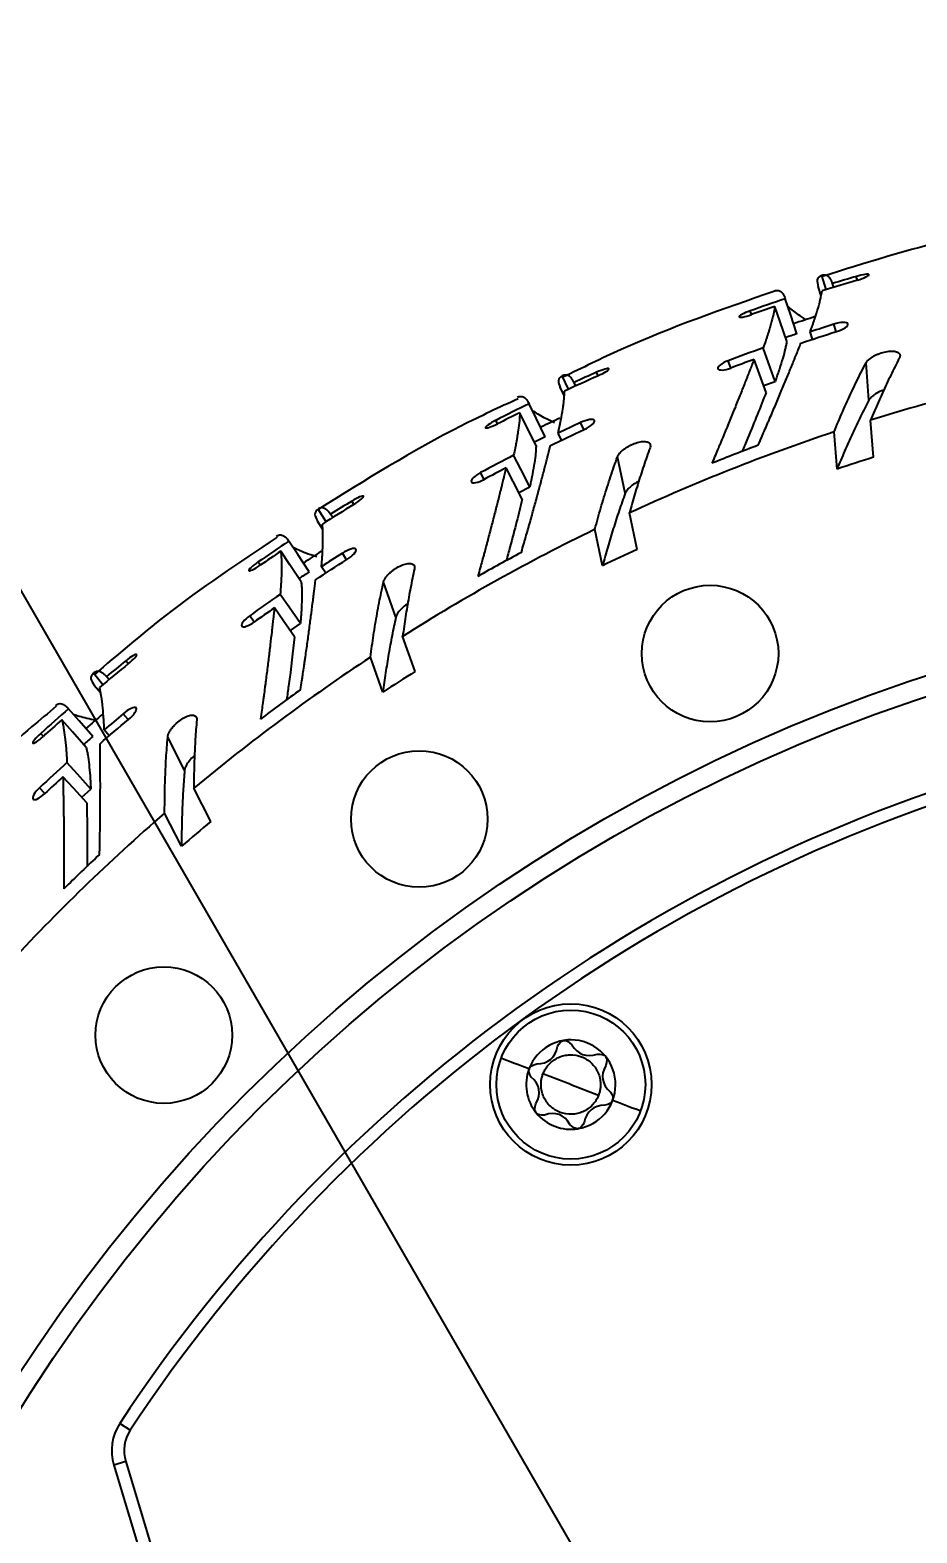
# Model space of a CAD drawing. Header units: millimetres. Extents: x 0 to 594, y 0 to 420.
# Drawn here: x 386.5 to 422.2, y 241.1 to 301.6 of the extents above; entities that cross this region are included whole.
import ezdxf

# ---------------------------------------------------------------- set-up
doc = ezdxf.new("R2010")
doc.units = ezdxf.units.MM
doc.header["$PDSIZE"] = -1
doc.styles.add('누리로봇 문자스타일_20230829', font='GOTHIC.TTF')
doc.dimstyles.new('A2지시선 치수스타일', dxfattribs={"dimtxt": 4, "dimasz": 4, "dimexe": 0.5, "dimexo": 0.3, "dimgap": 0.396875, "dimtad": 0, "dimtih": 1, "dimtoh": 1, "dimdec": 1, "dimzin": 12, "dimdsep": 46, "dimtxsty": '누리로봇 문자스타일_20230829', "dimcen": 0.09, "dimclrd": 3, "dimclre": 3, "dimclrt": 3, "dimadec": 0, "dimazin": 3, "dimtm": 1e-09, "dimtfac": 1, "dimtdec": 1, "dimtofl": 0, "dimtmove": 0, "dimatfit": 3, "dimfxl": 1, "dimfrac": 2, "dimarcsym": 0})

# ---------------------------------------------------------------- blocks, each defined once
blk = doc.blocks.new('*D65')
at = {"color": 3, "lineweight": -2}
for p, q in [((372.55, 295.65), (376.55, 295.65)), ((376.55, 295.65), (422.75, 215.629)), ((426, 209.91), (426, 210.09)), ((425.91, 210), (426.09, 210))]:
    blk.add_line(p, q, dxfattribs=at)
at = {"color": 3}
blk.add_solid([(423.327, 215.962), (422.173, 215.296), (424.75, 212.165)], dxfattribs=at)
at = {"layer": 'Defpoints', "color": 0}
for p in [(424.75, 212.165), (427.25, 207.835)]:
    blk.add_point(p, dxfattribs=at)
at = {"color": 3, "insert": (341.296, 295.65), "char_height": 4, "attachment_point": 4, "style": '누리로봇 문자스타일_20230829'}
blk.add_mtext('{\\fPMingLiU|b0|i0|c129|p0;4-M6x5DP\\PPCD36}', dxfattribs=at)

msp = doc.modelspace()

# ---------------------------------------------------------------- linework, layer by layer
at = {"color": 8, "linetype": 'Continuous', "lineweight": 25}
for p, q in [((418.576, 291.16), (418.396, 291.733)), ((419.832, 291.544), (419.787, 291.696)), ((415.561, 290.155), (415.509, 290.304)), ((414.737, 288.007), (414.627, 288.299)), ((408.2, 287.147), (407.947, 287.692)), ((409.394, 287.696), (409.331, 287.836)), ((405.342, 285.757), (405.271, 285.898)), ((404.805, 283.52), (404.658, 283.795)), ((398.436, 281.814), (398.114, 282.322)), ((399.549, 282.514), (399.468, 282.645)), ((395.785, 280.063), (395.695, 280.193)), ((395.544, 277.775), (395.363, 278.029)), ((390.464, 276.091), (390.367, 276.211)), ((389.453, 275.252), (389.067, 275.714)), ((387.052, 273.17), (386.946, 273.288)), ((387.11, 270.873), (386.899, 271.098))]:
    msp.add_line(p, q, dxfattribs=at)
at = {"color": 7, "linetype": 'Continuous', "lineweight": 25}
for p, q in [((418.238, 291.285), (418.359, 290.905)), ((418.878, 291.252), (418.83, 291.406)), ((418.026, 289.163), (417.929, 289.459)), ((418.974, 289.469), (418.881, 289.765)), ((420.296, 286.715), (420.178, 288.211)), ((407.849, 287.227), (408.018, 286.866)), ((408.487, 287.278), (408.42, 287.424)), ((416.051, 287.296), (416.515, 287.465)), ((408.816, 285.523), (408.684, 285.804)), ((420.477, 284.408), (420.36, 285.904)), ((407.916, 285.095), (407.781, 285.377)), ((419.01, 283.936), (418.892, 285.431)), ((410.485, 282.965), (410.173, 284.432)), ((406.201, 282.987), (406.638, 283.215)), ((398.704, 281.981), (398.618, 282.118)), ((410.966, 280.701), (410.654, 282.169)), ((398.078, 281.848), (398.293, 281.511)), ((409.573, 280.041), (409.261, 281.509)), ((399.259, 280.284), (399.092, 280.546)), ((398.423, 279.743), (398.252, 280.004)), ((401.248, 277.966), (400.747, 279.38)), ((396.998, 277.429), (397.402, 277.712)), ((402.02, 275.785), (401.52, 277.199)), ((400.725, 274.948), (400.225, 276.362)), ((389.696, 275.453), (389.593, 275.577)), ((389.093, 275.239), (389.35, 274.934)), ((390.468, 273.843), (390.268, 274.081)), ((389.709, 273.197), (389.506, 273.434)), ((392.742, 271.804), (392.061, 273.141)), ((388.598, 270.717), (388.962, 271.05)), ((393.793, 269.743), (393.112, 271.079)), ((392.618, 268.744), (391.937, 270.081)), ((408.292, 259.148), (407.17, 259.576)), ((408.292, 259.148), (409.41, 258.721)), ((390.55, 245.229), (390.133, 245.504)), ((390.367, 243.97), (389.888, 243.825)), ((390.367, 243.97), (392.689, 236.286)), ((389.888, 243.825), (392.21, 236.141))]:
    msp.add_line(p, q, dxfattribs=at)
at = {"color": 7, "linetype": 'Continuous', "lineweight": 25, "flags": 128}
for points in [[(417.398, 289.386), (417.134, 290.174), (416.927, 290.793)], [(416.984, 289.085), (416.716, 289.868), (416.506, 290.483)], [(416.515, 287.465), (416.247, 288.22), (416.036, 288.813)], [(416.153, 287.015), (415.882, 287.763), (415.67, 288.351)], [(407.264, 285.234), (406.899, 285.981), (406.613, 286.568)], [(406.892, 284.882), (406.524, 285.623), (406.236, 286.206)], [(406.638, 283.215), (406.274, 283.928), (405.988, 284.489)], [(406.338, 282.721), (405.973, 283.428), (405.685, 283.983)], [(397.758, 279.796), (397.299, 280.488), (396.938, 281.033)], [(397.436, 279.398), (396.974, 280.085), (396.612, 280.625)], [(397.402, 277.712), (396.948, 278.372), (396.591, 278.89)], [(397.168, 277.184), (396.714, 277.836), (396.356, 278.349)], [(389.043, 273.163), (388.498, 273.79), (388.069, 274.282)], [(388.776, 272.726), (388.229, 273.347), (387.799, 273.835)], [(388.962, 271.05), (388.426, 271.645), (388.004, 272.113)], [(388.8, 270.496), (388.264, 271.084), (387.843, 271.545)], [(405.489, 260.217), (405.511, 260.209), (405.574, 260.184), (405.678, 260.145), (405.817, 260.092), (405.987, 260.027), (406.181, 259.953), (406.392, 259.873), (406.61, 259.789)], [(406.61, 259.789), (406.61, 259.788), (406.61, 259.787), (406.609, 259.786), (406.609, 259.786), (406.608, 259.785), (406.608, 259.784), (406.608, 259.783), (406.607, 259.782)], [(411.095, 258.079), (411.074, 258.087), (411.01, 258.111), (410.906, 258.151), (410.767, 258.204), (410.597, 258.269), (410.403, 258.343), (410.193, 258.423), (409.974, 258.506)], [(408.574, 257.37), (408.576, 257.37), (408.579, 257.371), (408.58, 257.371), (408.583, 257.371), (408.585, 257.372)]]:
    msp.add_lwpolyline(points, dxfattribs=at)
at = {"color": 7, "linetype": 'Continuous', "lineweight": 25}
for centre, radius in [((413.898, 276.505), 2.75), ((444, 210), 69), ((444, 210), 68.2), ((402.19, 269.841), 2.75), ((391.906, 261.14), 2.75), ((408.292, 259.148), 3.25), ((408.292, 259.148), 3)]:
    msp.add_circle(centre, radius, dxfattribs=at)
for centre, radius, start, end in [((444, 210), 85.05, 106.503, 107.51354), ((444, 210), 85.208, 106.50855, 107.181), ((444, 210), 85.208, 108.52588, 109.53454), ((444, 210), 85.05, 108.86091, 109.5346), ((444, 210), 84.15, 107.90357, 108.52662), ((444, 210), 83.724, 108.52588, 108.86092), ((444, 210), 83.627, 107.47978, 108.16492), ((444, 210), 83.627, 109.53519, 110.56289), ((444, 210), 83.315, 109.87917, 110.56687), ((444, 210), 85.05, 114.003, 115.01354), ((444, 210), 85.208, 114.00855, 114.681), ((444, 210), 79.5, 100.91045, 107.29934), ((444, 210), 85.208, 116.02588, 117.03454), ((444, 210), 85.05, 116.36091, 117.0346), ((444, 210), 84.15, 115.44363, 116.02554), ((444, 210), 83.627, 114.97978, 115.66492), ((444, 210), 83.724, 116.02588, 116.36092), ((444, 210), 79.5, 108.41045, 114.79934), ((444, 210), 83.627, 117.03519, 118.06289), ((444, 210), 80.015, 110.61088, 112.04301), ((444, 210), 83.315, 117.37917, 118.06687), ((444.118, 208.505), 79.5, 107.29934, 108.41045), ((444, 210), 85.05, 121.503, 122.51354), ((444, 210), 85.208, 121.50855, 122.181), ((444, 210), 79.5, 115.91045, 122.29934), ((444, 210), 85.208, 123.52588, 124.53454), ((444, 210), 85.05, 123.86091, 124.5346), ((444, 210), 84.15, 122.9436, 123.52555), ((444, 210), 83.627, 122.47978, 123.16492), ((444, 210), 80.015, 118.11088, 119.54301), ((444.312, 208.533), 79.5, 114.79934, 115.91045), ((444, 210), 83.724, 123.52588, 123.86092), ((444, 210), 83.627, 124.53519, 125.56289), ((444, 210), 83.315, 124.87917, 125.56687), ((444, 210), 85.05, 129.003, 130.01354), ((444, 210), 85.208, 129.00855, 129.681), ((444, 210), 79.5, 123.41045, 129.79934), ((444.501, 208.586), 79.5, 122.29934, 123.41045), ((444, 210), 80.015, 125.61088, 127.04301), ((444, 210), 85.208, 131.02588, 132.03454), ((444, 210), 85.05, 131.36091, 132.0346), ((444, 210), 84.15, 130.41531, 131.0261), ((444, 210), 83.627, 129.97978, 130.66492), ((444, 210), 83.724, 131.02588, 131.36092), ((444, 210), 83.627, 132.03519, 133.06289), ((444, 210), 64.515, 105.38911, 146.61089), ((444, 210), 83.315, 132.37917, 133.06687), ((444, 210), 64.015, 105.38911, 146.61089), ((444, 210), 79.5, 130.91045, 137.29934), ((444.681, 208.663), 79.5, 129.79934, 130.91045), ((444, 210), 80.015, 133.11088, 134.54301), ((408.292, 259.148), 1.8, 279.37831, 159.12131), ((408.292, 259.148), 1.8, 159.37831, 279.02632), ((391.803, 244.404), 2, 146.61089, 196.81646), ((391.803, 244.404), 1.5, 146.61089, 196.81646)]:
    msp.add_arc(centre, radius, start, end, dxfattribs=at)
for points, knots in [([(427.331, 293.942), (426.104, 293.715), (423.083, 293.156), (420.151, 292.234), (418.41, 291.686)], [0, 0, 0, 0, 0.406121, 1, 1, 1, 1]), ([(418.396, 291.733), (418.316, 291.69), (418.168, 291.61), (418.225, 291.381), (418.252, 291.275)], [0, 0, 0, 0, 0.538812, 1, 1, 1, 1]), ([(418.83, 291.406), (418.822, 291.429), (418.815, 291.448), (418.805, 291.472), (418.801, 291.482), (418.797, 291.493), (418.794, 291.498), (418.794, 291.5), (418.793, 291.501), (418.793, 291.501), (418.786, 291.516), (418.776, 291.537), (418.763, 291.56), (418.758, 291.57), (418.754, 291.576), (418.752, 291.58), (418.72, 291.631), (418.687, 291.669), (418.632, 291.71), (418.604, 291.727), (418.569, 291.739), (418.551, 291.744), (418.543, 291.745), (418.538, 291.746), (418.535, 291.747), (418.521, 291.749), (418.505, 291.75), (418.486, 291.75), (418.476, 291.749), (418.471, 291.749), (418.469, 291.748), (418.468, 291.748), (418.467, 291.748), (418.451, 291.747), (418.427, 291.743), (418.396, 291.733)], [0, 0, 0, 0, 0.0625, 0.0625, 0.09375, 0.109375, 0.117187, 0.121094, 0.121094, 0.125, 0.125, 0.1875, 0.21875, 0.234375, 0.234375, 0.25, 0.25, 0.5, 0.5, 0.625, 0.6875, 0.71875, 0.734375, 0.734375, 0.75, 0.75, 0.8125, 0.84375, 0.859375, 0.867188, 0.871094, 0.871094, 0.875, 0.875, 1, 1, 1, 1]), ([(419.84, 291.546), (419.968, 291.584), (420.087, 291.629), (420.257, 291.711), (420.3, 291.745), (420.285, 291.784), (420.228, 291.788), (420.039, 291.762), (419.914, 291.733), (419.787, 291.696)], [0, 0, 0, 0, 0.25, 0.25, 0.5, 0.5, 0.75, 0.75, 1, 1, 1, 1]), ([(416.495, 291.113), (416.51, 291.119), (416.524, 291.122), (416.541, 291.126), (416.549, 291.128), (416.557, 291.129), (416.561, 291.129), (416.563, 291.129), (416.564, 291.13), (416.564, 291.13), (416.575, 291.131), (416.592, 291.132), (416.611, 291.132), (416.619, 291.131), (416.624, 291.13), (416.627, 291.13), (416.672, 291.124), (416.711, 291.108), (416.765, 291.068), (416.791, 291.044), (416.819, 291.009), (416.833, 290.99), (416.839, 290.981), (416.843, 290.975), (416.844, 290.972), (416.854, 290.956), (416.865, 290.937), (416.877, 290.913), (416.883, 290.901), (416.886, 290.895), (416.887, 290.892), (416.888, 290.891), (416.889, 290.889), (416.898, 290.869), (416.91, 290.838), (416.927, 290.793)], [0, 0, 0, 0, 0.0625, 0.0625, 0.09375, 0.109375, 0.117187, 0.121094, 0.121094, 0.125, 0.125, 0.1875, 0.21875, 0.234375, 0.234375, 0.25, 0.25, 0.5, 0.5, 0.625, 0.6875, 0.71875, 0.734375, 0.734375, 0.75, 0.75, 0.8125, 0.84375, 0.859375, 0.867187, 0.871094, 0.871094, 0.875, 0.875, 1, 1, 1, 1]), ([(416.501, 291.097), (414.414, 290.374), (411.508, 289.369), (408.752, 288.012), (407.976, 287.63)], [0, 0, 0, 0, 0.718406, 1, 1, 1, 1]), ([(417.929, 289.459), (417.949, 289.517), (417.968, 289.567), (417.991, 289.632), (418.002, 289.662), (418.013, 289.692), (418.018, 289.706), (418.02, 289.712), (418.021, 289.715), (418.022, 289.717), (418.037, 289.759), (418.058, 289.82), (418.082, 289.892), (418.092, 289.923), (418.099, 289.944), (418.103, 289.954), (418.159, 290.123), (418.205, 290.272), (418.264, 290.478), (418.292, 290.577), (418.319, 290.686), (418.332, 290.739), (418.338, 290.762), (418.341, 290.776), (418.343, 290.784), (418.351, 290.822), (418.361, 290.865), (418.371, 290.913), (418.376, 290.936), (418.378, 290.947), (418.379, 290.951), (418.379, 290.955), (418.38, 290.957), (418.387, 290.994), (418.395, 291.045), (418.406, 291.108)], [0, 0, 0, 0, 0.0625, 0.0625, 0.09375, 0.109375, 0.117187, 0.121094, 0.121094, 0.125, 0.125, 0.1875, 0.21875, 0.234375, 0.234375, 0.25, 0.25, 0.5, 0.5, 0.625, 0.6875, 0.71875, 0.734375, 0.734375, 0.75, 0.75, 0.8125, 0.84375, 0.859375, 0.867188, 0.871094, 0.871094, 0.875, 0.875, 1, 1, 1, 1]), ([(415.509, 290.304), (415.383, 290.259), (415.266, 290.209), (415.099, 290.119), (415.056, 290.083), (415.07, 290.044), (415.127, 290.042), (415.313, 290.076), (415.437, 290.11), (415.561, 290.155)], [0, 0, 0, 0, 0.25, 0.25, 0.5, 0.5, 0.75, 0.75, 1, 1, 1, 1]), ([(416.506, 290.483), (416.5, 290.452), (416.496, 290.423), (416.49, 290.385), (416.487, 290.367), (416.483, 290.349), (416.482, 290.34), (416.481, 290.336), (416.481, 290.334), (416.481, 290.333), (416.476, 290.307), (416.468, 290.267), (416.457, 290.216), (416.452, 290.194), (416.449, 290.179), (416.447, 290.171), (416.419, 290.045), (416.386, 289.916), (416.328, 289.707), (416.296, 289.598), (416.255, 289.464), (416.233, 289.395), (416.224, 289.365), (416.217, 289.345), (416.214, 289.336), (416.197, 289.283), (416.177, 289.22), (416.153, 289.148), (416.141, 289.112), (416.135, 289.095), (416.132, 289.087), (416.13, 289.082), (416.129, 289.079), (416.108, 289.016), (416.077, 288.93), (416.036, 288.813)], [0, 0, 0, 0, 0.0625, 0.0625, 0.09375, 0.109375, 0.117187, 0.121094, 0.121094, 0.125, 0.125, 0.1875, 0.21875, 0.234375, 0.234375, 0.25, 0.25, 0.5, 0.5, 0.625, 0.6875, 0.71875, 0.734375, 0.734375, 0.75, 0.75, 0.8125, 0.84375, 0.859375, 0.867187, 0.871094, 0.871094, 0.875, 0.875, 1, 1, 1, 1]), ([(417.768, 289.944), (417.659, 290.015), (417.323, 290.234), (417.145, 290.392), (417.025, 290.499)], [0, 0, 0, 0, 0.326359, 1, 1, 1, 1]), ([(418.985, 289.472), (419.119, 289.511), (419.245, 289.566), (419.421, 289.685), (419.462, 289.742), (419.432, 289.823), (419.362, 289.844), (419.148, 289.838), (419.012, 289.81), (418.881, 289.765)], [0, 0, 0, 0, 0.25, 0.25, 0.5, 0.5, 0.75, 0.75, 1, 1, 1, 1]), ([(415.833, 284.893), (415.886, 285.015), (415.934, 285.124), (415.999, 285.272), (416.03, 285.341), (416.062, 285.415), (416.077, 285.45), (416.083, 285.465), (416.088, 285.475), (416.089, 285.478), (416.133, 285.579), (416.194, 285.721), (416.266, 285.888), (416.297, 285.959), (416.317, 286.007), (416.328, 286.032), (416.417, 286.241), (416.534, 286.515), (416.646, 286.782), (416.721, 286.959), (416.758, 287.048), (416.865, 287.305), (416.935, 287.474), (417.07, 287.803), (417.136, 287.963), (417.232, 288.2), (417.279, 288.316), (417.333, 288.448), (417.359, 288.513), (417.372, 288.545), (417.378, 288.559), (417.382, 288.568), (417.384, 288.574), (417.431, 288.69), (417.488, 288.835), (417.558, 289.008)], [0, 0, 0, 0, 0.0625, 0.0625, 0.09375, 0.109375, 0.117187, 0.121094, 0.121094, 0.125, 0.125, 0.1875, 0.21875, 0.234375, 0.234375, 0.25, 0.25, 0.375, 0.4375, 0.4375, 0.5, 0.5, 0.625, 0.625, 0.75, 0.75, 0.8125, 0.84375, 0.859375, 0.867187, 0.871094, 0.871094, 0.875, 0.875, 1, 1, 1, 1]), ([(416.984, 289.085), (416.979, 289.057), (416.971, 289.01), (416.953, 288.909), (416.912, 288.723), (416.831, 288.41), (416.717, 288.045), (416.624, 287.77), (416.563, 287.602), (416.532, 287.515), (416.515, 287.465)], [0, 0, 0, 0, 0.072316, 0.124787, 0.249627, 0.499467, 0.749581, 0.874752, 0.92813, 1, 1, 1, 1]), ([(415.67, 288.351), (415.634, 288.262), (415.603, 288.181), (415.56, 288.071), (415.54, 288.019), (415.519, 287.964), (415.509, 287.938), (415.504, 287.925), (415.502, 287.92), (415.5, 287.916), (415.5, 287.915), (415.47, 287.839), (415.425, 287.725), (415.379, 287.608), (415.348, 287.529), (415.332, 287.488), (415.253, 287.288), (415.155, 287.043), (415.054, 286.789), (414.985, 286.618), (414.951, 286.532), (414.844, 286.268), (414.734, 285.998), (414.602, 285.675), (414.544, 285.535), (414.506, 285.442), (414.487, 285.396), (414.427, 285.251), (414.366, 285.106), (414.296, 284.936), (414.26, 284.852), (414.242, 284.809), (414.235, 284.791), (414.23, 284.779), (414.227, 284.772), (414.159, 284.61), (414.073, 284.411), (413.97, 284.166)], [0, 0, 0, 0, 0.0625, 0.0625, 0.09375, 0.109375, 0.117187, 0.121094, 0.123047, 0.123047, 0.125, 0.125, 0.1875, 0.21875, 0.21875, 0.25, 0.25, 0.375, 0.4375, 0.4375, 0.5, 0.5, 0.625, 0.6875, 0.71875, 0.71875, 0.75, 0.75, 0.8125, 0.84375, 0.859375, 0.867187, 0.871094, 0.871094, 0.875, 0.875, 1, 1, 1, 1]), ([(414.627, 288.299), (414.503, 288.252), (414.39, 288.193), (414.234, 288.073), (414.197, 288.017), (414.224, 287.939), (414.287, 287.919), (414.482, 287.929), (414.607, 287.959), (414.731, 288.005)], [0, 0, 0, 0, 0.25, 0.25, 0.5, 0.5, 0.75, 0.75, 1, 1, 1, 1]), ([(418.892, 285.431), (418.95, 285.57), (419.065, 285.848), (419.241, 286.256), (419.421, 286.66), (419.605, 287.058), (419.792, 287.45), (419.983, 287.835), (420.113, 288.085), (420.178, 288.211)], [0, 0, 0, 0, 0.1395766, 0.2802523, 0.4220229, 0.5648848, 0.7088357, 0.8538742, 1, 1, 1, 1]), ([(420.178, 288.211), (420.186, 288.225), (420.202, 288.253), (420.236, 288.295), (420.277, 288.337), (420.325, 288.379), (420.381, 288.42), (420.453, 288.467), (420.546, 288.518), (420.699, 288.587), (420.913, 288.657), (421.168, 288.694), (421.343, 288.681), (421.445, 288.647), (421.501, 288.61), (421.538, 288.566), (421.544, 288.53), (421.548, 288.513)], [0, 0, 0, 0, 0.042903, 0.084746, 0.125954, 0.16697, 0.208245, 0.250223, 0.312968, 0.375442, 0.499538, 0.624102, 0.749016, 0.810988, 0.874566, 0.936995, 1, 1, 1, 1]), ([(421.521, 288.401), (421.462, 288.288), (421.346, 288.062), (421.174, 287.714), (421.005, 287.361), (420.839, 287.004), (420.676, 286.642), (420.516, 286.276), (420.412, 286.028), (420.36, 285.904)], [0, 0, 0, 0, 0.145968, 0.290901, 0.434799, 0.57766, 0.719483, 0.860264, 1, 1, 1, 1]), ([(407.947, 287.692), (407.873, 287.639), (407.737, 287.54), (407.824, 287.32), (407.863, 287.219)], [0, 0, 0, 0, 0.5388115, 1, 1, 1, 1]), ([(408.42, 287.424), (408.409, 287.446), (408.399, 287.464), (408.387, 287.486), (408.381, 287.496), (408.375, 287.506), (408.373, 287.51), (408.371, 287.512), (408.371, 287.513), (408.37, 287.514), (408.362, 287.528), (408.349, 287.547), (408.333, 287.568), (408.327, 287.577), (408.322, 287.583), (408.319, 287.586), (408.281, 287.633), (408.243, 287.667), (408.184, 287.7), (408.154, 287.713), (408.117, 287.72), (408.099, 287.723), (408.091, 287.723), (408.085, 287.723), (408.083, 287.723), (408.069, 287.724), (408.052, 287.723), (408.033, 287.72), (408.024, 287.718), (408.019, 287.717), (408.017, 287.717), (408.016, 287.716), (408.015, 287.716), (408, 287.713), (407.976, 287.706), (407.947, 287.692)], [0, 0, 0, 0, 0.0625, 0.0625, 0.09375, 0.109375, 0.117188, 0.121094, 0.121094, 0.125, 0.125, 0.1875, 0.21875, 0.234375, 0.234375, 0.25, 0.25, 0.5, 0.5, 0.625, 0.6875, 0.71875, 0.734375, 0.734375, 0.75, 0.75, 0.8125, 0.84375, 0.859375, 0.867188, 0.871094, 0.871094, 0.875, 0.875, 1, 1, 1, 1]), ([(409.403, 287.695), (409.525, 287.75), (409.637, 287.809), (409.794, 287.913), (409.833, 287.952), (409.813, 287.989), (409.755, 287.985), (409.572, 287.935), (409.452, 287.89), (409.331, 287.836)], [0, 0, 0, 0, 0.25, 0.25, 0.5, 0.5, 0.75, 0.75, 1, 1, 1, 1]), ([(407.781, 285.377), (407.793, 285.436), (407.805, 285.488), (407.82, 285.556), (407.826, 285.587), (407.833, 285.618), (407.836, 285.633), (407.838, 285.639), (407.838, 285.643), (407.839, 285.644), (407.848, 285.688), (407.861, 285.751), (407.876, 285.825), (407.882, 285.857), (407.886, 285.879), (407.888, 285.89), (407.922, 286.065), (407.948, 286.218), (407.98, 286.43), (407.994, 286.532), (408.007, 286.644), (408.013, 286.698), (408.016, 286.721), (408.017, 286.736), (408.018, 286.743), (408.022, 286.782), (408.026, 286.827), (408.029, 286.875), (408.031, 286.898), (408.031, 286.91), (408.032, 286.915), (408.032, 286.918), (408.032, 286.92), (408.034, 286.958), (408.036, 287.01), (408.038, 287.073)], [0, 0, 0, 0, 0.0625, 0.0625, 0.09375, 0.109375, 0.117188, 0.121094, 0.121094, 0.125, 0.125, 0.1875, 0.21875, 0.234375, 0.234375, 0.25, 0.25, 0.5, 0.5, 0.625, 0.6875, 0.71875, 0.734375, 0.734375, 0.75, 0.75, 0.8125, 0.84375, 0.859375, 0.867187, 0.871094, 0.871094, 0.875, 0.875, 1, 1, 1, 1]), ([(416.153, 287.015), (415.928, 286.445), (415.65, 285.742), (415.26, 284.816), (415.185, 284.64)], [0, 0, 0, 0, 0.810117, 1, 1, 1, 1]), ([(420.925, 287.12), (420.882, 287.108), (420.749, 287.069), (420.558, 286.969), (420.44, 286.883), (420.392, 286.837), (420.38, 286.825), (420.339, 286.783), (420.315, 286.745), (420.296, 286.715)], [0, 0, 0, 0, 0.141678, 0.439182, 0.718388, 0.726358, 0.742123, 0.797027, 1, 1, 1, 1]), ([(406.172, 286.768), (405.408, 286.414), (402.622, 285.122), (400.016, 283.491), (398.123, 282.307)], [0, 0, 0, 0, 0.273923, 1, 1, 1, 1]), ([(406.143, 286.829), (406.157, 286.836), (406.17, 286.842), (406.187, 286.848), (406.195, 286.85), (406.203, 286.853), (406.206, 286.854), (406.208, 286.854), (406.209, 286.854), (406.209, 286.854), (406.22, 286.857), (406.236, 286.861), (406.255, 286.862), (406.263, 286.863), (406.269, 286.863), (406.272, 286.863), (406.317, 286.863), (406.358, 286.853), (406.417, 286.82), (406.446, 286.799), (406.478, 286.768), (406.494, 286.751), (406.501, 286.743), (406.505, 286.738), (406.508, 286.735), (406.519, 286.721), (406.533, 286.703), (406.548, 286.681), (406.556, 286.669), (406.559, 286.664), (406.561, 286.661), (406.562, 286.66), (406.562, 286.659), (406.574, 286.64), (406.59, 286.611), (406.613, 286.568)], [0, 0, 0, 0, 0.0625, 0.0625, 0.09375, 0.109375, 0.117188, 0.121094, 0.121094, 0.125, 0.125, 0.1875, 0.21875, 0.234375, 0.234375, 0.25, 0.25, 0.5, 0.5, 0.625, 0.6875, 0.71875, 0.734375, 0.734375, 0.75, 0.75, 0.8125, 0.84375, 0.859375, 0.867188, 0.871094, 0.871094, 0.875, 0.875, 1, 1, 1, 1]), ([(407.64, 285.796), (407.492, 285.866), (407.099, 286.054), (406.883, 286.199), (406.749, 286.289)], [0, 0, 0, 0, 0.376363, 1, 1, 1, 1]), ([(420.296, 286.715), (420.239, 286.606), (420.125, 286.387), (419.957, 286.051), (419.793, 285.71), (419.631, 285.364), (419.471, 285.014), (419.315, 284.659), (419.161, 284.3), (419.06, 284.057), (419.01, 283.936)], [0, 0, 0, 0, 0.127806, 0.254811, 0.381017, 0.506422, 0.631025, 0.754824, 0.877816, 1, 1, 1, 1]), ([(405.271, 285.898), (405.152, 285.837), (405.043, 285.773), (404.889, 285.662), (404.851, 285.62), (404.87, 285.583), (404.926, 285.588), (405.107, 285.647), (405.224, 285.697), (405.342, 285.757)], [0, 0, 0, 0, 0.25, 0.25, 0.5, 0.5, 0.75, 0.75, 1, 1, 1, 1]), ([(406.236, 286.206), (406.235, 286.174), (406.234, 286.145), (406.233, 286.106), (406.232, 286.088), (406.231, 286.07), (406.231, 286.061), (406.231, 286.057), (406.231, 286.055), (406.231, 286.054), (406.229, 286.027), (406.227, 285.986), (406.222, 285.935), (406.221, 285.912), (406.219, 285.897), (406.219, 285.888), (406.207, 285.76), (406.191, 285.628), (406.161, 285.413), (406.144, 285.301), (406.12, 285.163), (406.108, 285.092), (406.102, 285.061), (406.098, 285.04), (406.097, 285.03), (406.087, 284.976), (406.075, 284.911), (406.06, 284.836), (406.053, 284.799), (406.049, 284.781), (406.047, 284.773), (406.046, 284.768), (406.046, 284.764), (406.033, 284.7), (406.013, 284.61), (405.988, 284.489)], [0, 0, 0, 0, 0.0625, 0.0625, 0.09375, 0.109375, 0.117188, 0.121094, 0.121094, 0.125, 0.125, 0.1875, 0.21875, 0.234375, 0.234375, 0.25, 0.25, 0.5, 0.5, 0.625, 0.6875, 0.71875, 0.734375, 0.734375, 0.75, 0.75, 0.8125, 0.84375, 0.859375, 0.867187, 0.871094, 0.871094, 0.875, 0.875, 1, 1, 1, 1]), ([(408.826, 285.527), (408.954, 285.583), (409.072, 285.655), (409.231, 285.795), (409.264, 285.857), (409.223, 285.933), (409.151, 285.945), (408.939, 285.911), (408.809, 285.866), (408.684, 285.804)], [0, 0, 0, 0, 0.25, 0.25, 0.5, 0.5, 0.75, 0.75, 1, 1, 1, 1]), ([(406.299, 280.576), (406.335, 280.703), (406.369, 280.818), (406.414, 280.973), (406.435, 281.046), (406.457, 281.123), (406.468, 281.16), (406.472, 281.176), (406.475, 281.186), (406.476, 281.189), (406.506, 281.295), (406.549, 281.444), (406.598, 281.619), (406.619, 281.694), (406.633, 281.744), (406.641, 281.77), (406.702, 281.988), (406.782, 282.275), (406.858, 282.555), (406.909, 282.74), (406.934, 282.833), (407.007, 283.102), (407.054, 283.278), (407.145, 283.622), (407.189, 283.789), (407.254, 284.037), (407.286, 284.158), (407.322, 284.296), (407.339, 284.364), (407.348, 284.398), (407.352, 284.412), (407.354, 284.422), (407.356, 284.428), (407.387, 284.549), (407.424, 284.7), (407.472, 284.881)], [0, 0, 0, 0, 0.0625, 0.0625, 0.09375, 0.109375, 0.117187, 0.121094, 0.121094, 0.125, 0.125, 0.1875, 0.21875, 0.234375, 0.234375, 0.25, 0.25, 0.375, 0.4375, 0.4375, 0.5, 0.5, 0.625, 0.625, 0.75, 0.75, 0.8125, 0.84375, 0.859375, 0.867188, 0.871094, 0.871094, 0.875, 0.875, 1, 1, 1, 1]), ([(406.892, 284.882), (406.891, 284.854), (406.889, 284.806), (406.885, 284.704), (406.869, 284.514), (406.829, 284.193), (406.763, 283.816), (406.707, 283.531), (406.669, 283.357), (406.65, 283.267), (406.638, 283.215)], [0, 0, 0, 0, 0.072316, 0.124787, 0.249627, 0.499467, 0.749581, 0.874752, 0.92813, 1, 1, 1, 1]), ([(410.173, 284.432), (410.179, 284.447), (410.192, 284.477), (410.22, 284.523), (410.255, 284.57), (410.297, 284.618), (410.347, 284.666), (410.412, 284.722), (410.498, 284.785), (410.641, 284.873), (410.843, 284.97), (411.092, 285.041), (411.267, 285.051), (411.373, 285.03), (411.432, 285.001), (411.475, 284.962), (411.486, 284.927), (411.492, 284.91)], [0, 0, 0, 0, 0.042901, 0.084742, 0.125949, 0.166965, 0.208241, 0.250223, 0.312968, 0.375442, 0.499538, 0.624102, 0.749016, 0.810987, 0.874566, 0.936995, 1, 1, 1, 1]), ([(411.48, 284.796), (411.436, 284.676), (411.35, 284.437), (411.225, 284.069), (411.104, 283.698), (410.986, 283.322), (410.872, 282.942), (410.761, 282.558), (410.69, 282.298), (410.654, 282.169)], [0, 0, 0, 0, 0.14599, 0.290939, 0.434844, 0.577706, 0.719521, 0.860287, 1, 1, 1, 1]), ([(405.685, 283.983), (405.662, 283.89), (405.641, 283.805), (405.613, 283.691), (405.6, 283.637), (405.586, 283.579), (405.579, 283.552), (405.576, 283.539), (405.575, 283.533), (405.574, 283.53), (405.574, 283.528), (405.554, 283.449), (405.525, 283.331), (405.494, 283.208), (405.473, 283.126), (405.463, 283.083), (405.411, 282.875), (405.346, 282.619), (405.279, 282.354), (405.233, 282.175), (405.21, 282.086), (405.138, 281.81), (405.065, 281.528), (404.976, 281.191), (404.937, 281.044), (404.911, 280.946), (404.898, 280.898), (404.857, 280.747), (404.817, 280.595), (404.768, 280.418), (404.744, 280.329), (404.732, 280.285), (404.727, 280.266), (404.724, 280.253), (404.722, 280.246), (404.675, 280.077), (404.617, 279.868), (404.547, 279.612)], [0, 0, 0, 0, 0.0625, 0.0625, 0.09375, 0.109375, 0.117187, 0.121094, 0.123047, 0.123047, 0.125, 0.125, 0.1875, 0.21875, 0.21875, 0.25, 0.25, 0.375, 0.4375, 0.4375, 0.5, 0.5, 0.625, 0.6875, 0.71875, 0.71875, 0.75, 0.75, 0.8125, 0.84375, 0.859375, 0.867188, 0.871094, 0.871094, 0.875, 0.875, 1, 1, 1, 1]), ([(409.261, 281.509), (409.3, 281.653), (409.378, 281.944), (409.5, 282.372), (409.625, 282.796), (409.755, 283.214), (409.89, 283.627), (410.029, 284.035), (410.125, 284.299), (410.173, 284.432)], [0, 0, 0, 0, 0.139543, 0.280197, 0.421957, 0.564819, 0.708781, 0.853841, 1, 1, 1, 1]), ([(404.658, 283.795), (404.541, 283.732), (404.437, 283.659), (404.298, 283.519), (404.269, 283.46), (404.306, 283.385), (404.37, 283.374), (404.563, 283.41), (404.683, 283.455), (404.8, 283.517)], [0, 0, 0, 0, 0.25, 0.25, 0.5, 0.5, 0.75, 0.75, 1, 1, 1, 1]), ([(411.056, 283.449), (411.015, 283.431), (410.888, 283.375), (410.712, 283.251), (410.606, 283.15), (410.564, 283.098), (410.554, 283.085), (410.519, 283.038), (410.5, 282.997), (410.485, 282.965)], [0, 0, 0, 0, 0.1416775, 0.4391816, 0.7183919, 0.7263597, 0.7421232, 0.7970303, 1, 1, 1, 1]), ([(399.558, 282.515), (399.671, 282.585), (399.775, 282.658), (399.917, 282.781), (399.95, 282.826), (399.926, 282.86), (399.869, 282.848), (399.694, 282.774), (399.581, 282.714), (399.468, 282.645)], [0, 0, 0, 0, 0.25, 0.25, 0.5, 0.5, 0.75, 0.75, 1, 1, 1, 1]), ([(406.338, 282.721), (406.19, 282.127), (406.007, 281.393), (405.74, 280.425), (405.689, 280.241)], [0, 0, 0, 0, 0.810117, 1, 1, 1, 1]), ([(410.485, 282.965), (410.443, 282.849), (410.359, 282.617), (410.236, 282.262), (410.118, 281.903), (410.002, 281.539), (409.89, 281.17), (409.781, 280.798), (409.675, 280.423), (409.607, 280.168), (409.573, 280.041)], [0, 0, 0, 0, 0.1278059, 0.2548115, 0.381017, 0.5064218, 0.6310247, 0.7548237, 0.8778164, 1, 1, 1, 1]), ([(398.114, 282.322), (398.048, 282.259), (397.926, 282.144), (398.041, 281.937), (398.094, 281.841)], [0, 0, 0, 0, 0.538811, 1, 1, 1, 1]), ([(398.618, 282.118), (398.605, 282.138), (398.593, 282.154), (398.577, 282.175), (398.571, 282.184), (398.563, 282.193), (398.56, 282.197), (398.559, 282.199), (398.558, 282.2), (398.558, 282.2), (398.547, 282.213), (398.532, 282.23), (398.514, 282.249), (398.506, 282.257), (398.5, 282.262), (398.498, 282.265), (398.453, 282.307), (398.411, 282.335), (398.349, 282.36), (398.317, 282.369), (398.28, 282.372), (398.261, 282.372), (398.253, 282.371), (398.248, 282.371), (398.245, 282.37), (398.231, 282.369), (398.215, 282.366), (398.197, 282.36), (398.188, 282.357), (398.183, 282.356), (398.181, 282.355), (398.18, 282.355), (398.179, 282.354), (398.164, 282.349), (398.142, 282.339), (398.114, 282.322)], [0, 0, 0, 0, 0.0625, 0.0625, 0.09375, 0.109375, 0.117188, 0.121094, 0.121094, 0.125, 0.125, 0.1875, 0.21875, 0.234375, 0.234375, 0.25, 0.25, 0.5, 0.5, 0.625, 0.6875, 0.71875, 0.734375, 0.734375, 0.75, 0.75, 0.8125, 0.84375, 0.859375, 0.867187, 0.871094, 0.871094, 0.875, 0.875, 1, 1, 1, 1]), ([(398.252, 280.004), (398.257, 280.065), (398.261, 280.118), (398.267, 280.187), (398.27, 280.218), (398.273, 280.25), (398.274, 280.265), (398.274, 280.271), (398.275, 280.275), (398.275, 280.277), (398.278, 280.322), (398.283, 280.386), (398.288, 280.461), (398.29, 280.494), (398.291, 280.516), (398.292, 280.527), (398.302, 280.705), (398.308, 280.861), (398.312, 281.075), (398.313, 281.178), (398.311, 281.29), (398.31, 281.345), (398.309, 281.368), (398.309, 281.383), (398.309, 281.39), (398.307, 281.429), (398.305, 281.474), (398.303, 281.522), (398.301, 281.546), (398.3, 281.557), (398.3, 281.562), (398.3, 281.565), (398.3, 281.567), (398.297, 281.605), (398.291, 281.657), (398.286, 281.72)], [0, 0, 0, 0, 0.0625, 0.0625, 0.09375, 0.109375, 0.117187, 0.121094, 0.121094, 0.125, 0.125, 0.1875, 0.21875, 0.234375, 0.234375, 0.25, 0.25, 0.5, 0.5, 0.625, 0.6875, 0.71875, 0.734375, 0.734375, 0.75, 0.75, 0.8125, 0.84375, 0.859375, 0.867188, 0.871094, 0.871094, 0.875, 0.875, 1, 1, 1, 1]), ([(396.467, 281.189), (394.938, 280.171), (392.379, 278.468), (390.049, 276.465), (389.113, 275.659)], [0, 0, 0, 0, 0.597737, 1, 1, 1, 1]), ([(396.438, 281.231), (396.452, 281.24), (396.464, 281.247), (396.48, 281.255), (396.487, 281.258), (396.495, 281.262), (396.498, 281.263), (396.5, 281.264), (396.501, 281.264), (396.501, 281.264), (396.512, 281.269), (396.527, 281.274), (396.546, 281.278), (396.554, 281.28), (396.559, 281.281), (396.562, 281.281), (396.607, 281.287), (396.649, 281.282), (396.711, 281.257), (396.743, 281.24), (396.779, 281.214), (396.797, 281.199), (396.805, 281.192), (396.81, 281.187), (396.812, 281.185), (396.826, 281.172), (396.842, 281.156), (396.86, 281.136), (396.868, 281.126), (396.873, 281.121), (396.875, 281.119), (396.876, 281.117), (396.877, 281.116), (396.891, 281.099), (396.911, 281.072), (396.938, 281.033)], [0, 0, 0, 0, 0.0625, 0.0625, 0.09375, 0.109375, 0.117187, 0.121094, 0.121094, 0.125, 0.125, 0.1875, 0.21875, 0.234375, 0.234375, 0.25, 0.25, 0.5, 0.5, 0.625, 0.6875, 0.71875, 0.734375, 0.734375, 0.75, 0.75, 0.8125, 0.84375, 0.859375, 0.867187, 0.871094, 0.871094, 0.875, 0.875, 1, 1, 1, 1]), ([(396.612, 280.625), (396.615, 280.593), (396.618, 280.564), (396.622, 280.525), (396.624, 280.508), (396.625, 280.489), (396.626, 280.48), (396.626, 280.477), (396.627, 280.474), (396.627, 280.474), (396.629, 280.446), (396.631, 280.406), (396.634, 280.354), (396.635, 280.331), (396.636, 280.316), (396.636, 280.308), (396.642, 280.179), (396.644, 280.046), (396.641, 279.828), (396.639, 279.715), (396.634, 279.575), (396.63, 279.503), (396.629, 279.472), (396.628, 279.451), (396.627, 279.441), (396.625, 279.386), (396.621, 279.32), (396.617, 279.244), (396.614, 279.206), (396.613, 279.187), (396.612, 279.179), (396.612, 279.174), (396.612, 279.171), (396.607, 279.105), (396.6, 279.013), (396.591, 278.89)], [0, 0, 0, 0, 0.0625, 0.0625, 0.09375, 0.109375, 0.117188, 0.121094, 0.121094, 0.125, 0.125, 0.1875, 0.21875, 0.234375, 0.234375, 0.25, 0.25, 0.5, 0.5, 0.625, 0.6875, 0.71875, 0.734375, 0.734375, 0.75, 0.75, 0.8125, 0.84375, 0.859375, 0.867188, 0.871094, 0.871094, 0.875, 0.875, 1, 1, 1, 1]), ([(398.058, 280.401), (397.902, 280.452), (397.488, 280.587), (397.255, 280.702), (397.11, 280.774)], [0, 0, 0, 0, 0.376351, 1, 1, 1, 1]), ([(399.268, 280.29), (399.388, 280.362), (399.495, 280.448), (399.635, 280.608), (399.66, 280.674), (399.609, 280.745), (399.536, 280.747), (399.331, 280.685), (399.207, 280.624), (399.092, 280.546)], [0, 0, 0, 0, 0.25, 0.25, 0.5, 0.5, 0.75, 0.75, 1, 1, 1, 1]), ([(395.695, 280.193), (395.586, 280.118), (395.486, 280.039), (395.348, 279.909), (395.315, 279.863), (395.339, 279.829), (395.394, 279.842), (395.566, 279.923), (395.676, 279.988), (395.785, 280.063)], [0, 0, 0, 0, 0.25, 0.25, 0.5, 0.5, 0.75, 0.75, 1, 1, 1, 1]), ([(400.747, 279.38), (400.752, 279.396), (400.76, 279.427), (400.782, 279.477), (400.81, 279.528), (400.846, 279.58), (400.889, 279.634), (400.947, 279.699), (401.023, 279.772), (401.153, 279.879), (401.342, 280.001), (401.578, 280.104), (401.751, 280.136), (401.858, 280.129), (401.921, 280.109), (401.969, 280.075), (401.984, 280.043), (401.992, 280.026)], [0, 0, 0, 0, 0.042898, 0.084738, 0.125943, 0.166959, 0.208238, 0.250223, 0.312967, 0.375442, 0.499538, 0.624102, 0.749016, 0.810986, 0.874566, 0.936994, 1, 1, 1, 1]), ([(401.995, 279.912), (401.968, 279.787), (401.914, 279.538), (401.838, 279.158), (401.766, 278.773), (401.698, 278.385), (401.635, 277.993), (401.575, 277.599), (401.538, 277.332), (401.52, 277.199)], [0, 0, 0, 0, 0.146015, 0.290981, 0.434895, 0.577756, 0.719563, 0.860312, 1, 1, 1, 1]), ([(397.436, 279.397), (397.438, 279.37), (397.442, 279.322), (397.452, 279.22), (397.46, 279.029), (397.463, 278.707), (397.447, 278.324), (397.428, 278.034), (397.413, 277.856), (397.406, 277.765), (397.402, 277.712)], [0, 0, 0, 0, 0.072316, 0.124787, 0.249627, 0.499467, 0.749581, 0.874752, 0.92813, 1, 1, 1, 1]), ([(397.409, 275.051), (397.429, 275.182), (397.447, 275.301), (397.471, 275.46), (397.483, 275.535), (397.495, 275.615), (397.501, 275.652), (397.503, 275.668), (397.505, 275.679), (397.505, 275.683), (397.521, 275.791), (397.544, 275.944), (397.57, 276.124), (397.581, 276.201), (397.588, 276.253), (397.592, 276.279), (397.625, 276.504), (397.666, 276.799), (397.706, 277.087), (397.732, 277.277), (397.744, 277.372), (397.781, 277.648), (397.805, 277.829), (397.851, 278.182), (397.873, 278.353), (397.905, 278.607), (397.92, 278.732), (397.938, 278.873), (397.946, 278.943), (397.951, 278.977), (397.952, 278.992), (397.954, 279.002), (397.954, 279.008), (397.97, 279.132), (397.987, 279.287), (398.011, 279.473)], [0, 0, 0, 0, 0.0625, 0.0625, 0.09375, 0.109375, 0.117188, 0.121094, 0.121094, 0.125, 0.125, 0.1875, 0.21875, 0.234375, 0.234375, 0.25, 0.25, 0.375, 0.4375, 0.4375, 0.5, 0.5, 0.625, 0.625, 0.75, 0.75, 0.8125, 0.84375, 0.859375, 0.867188, 0.871094, 0.871094, 0.875, 0.875, 1, 1, 1, 1]), ([(400.225, 276.362), (400.244, 276.511), (400.284, 276.809), (400.348, 277.249), (400.418, 277.686), (400.492, 278.118), (400.572, 278.545), (400.656, 278.967), (400.717, 279.242), (400.747, 279.38)], [0, 0, 0, 0, 0.139507, 0.280137, 0.421885, 0.564747, 0.708721, 0.853805, 1, 1, 1, 1]), ([(401.751, 278.52), (401.713, 278.497), (401.594, 278.425), (401.435, 278.279), (401.344, 278.165), (401.309, 278.108), (401.301, 278.094), (401.272, 278.043), (401.259, 278), (401.248, 277.966)], [0, 0, 0, 0, 0.14168, 0.439185, 0.71839, 0.726362, 0.742126, 0.79703, 1, 1, 1, 1]), ([(395.363, 278.029), (395.255, 277.951), (395.161, 277.865), (395.041, 277.708), (395.02, 277.645), (395.067, 277.576), (395.132, 277.574), (395.318, 277.634), (395.432, 277.695), (395.539, 277.772)], [0, 0, 0, 0, 0.25, 0.25, 0.5, 0.5, 0.75, 0.75, 1, 1, 1, 1]), ([(396.356, 278.349), (396.345, 278.254), (396.336, 278.167), (396.323, 278.05), (396.317, 277.994), (396.311, 277.936), (396.308, 277.908), (396.306, 277.894), (396.306, 277.889), (396.305, 277.885), (396.305, 277.884), (396.296, 277.802), (396.282, 277.681), (396.268, 277.556), (396.258, 277.471), (396.253, 277.428), (396.229, 277.215), (396.198, 276.952), (396.166, 276.681), (396.144, 276.498), (396.133, 276.406), (396.098, 276.123), (396.062, 275.834), (396.017, 275.488), (395.998, 275.338), (395.985, 275.237), (395.978, 275.188), (395.958, 275.033), (395.937, 274.877), (395.913, 274.695), (395.9, 274.604), (395.894, 274.558), (395.892, 274.539), (395.89, 274.526), (395.889, 274.518), (395.865, 274.344), (395.834, 274.13), (395.798, 273.866)], [0, 0, 0, 0, 0.0625, 0.0625, 0.09375, 0.109375, 0.117188, 0.121094, 0.123047, 0.123047, 0.125, 0.125, 0.1875, 0.21875, 0.21875, 0.25, 0.25, 0.375, 0.4375, 0.4375, 0.5, 0.5, 0.625, 0.6875, 0.71875, 0.71875, 0.75, 0.75, 0.8125, 0.84375, 0.859375, 0.867188, 0.871094, 0.871094, 0.875, 0.875, 1, 1, 1, 1]), ([(401.248, 277.966), (401.221, 277.846), (401.168, 277.605), (401.093, 277.237), (401.022, 276.865), (400.955, 276.489), (400.892, 276.109), (400.833, 275.726), (400.777, 275.34), (400.743, 275.079), (400.725, 274.948)], [0, 0, 0, 0, 0.127806, 0.254811, 0.381017, 0.506422, 0.631025, 0.754824, 0.877816, 1, 1, 1, 1]), ([(397.168, 277.184), (397.099, 276.575), (397.013, 275.823), (396.875, 274.828), (396.849, 274.639)], [0, 0, 0, 0, 0.810117, 1, 1, 1, 1]), ([(390.473, 276.094), (390.576, 276.178), (390.669, 276.264), (390.795, 276.405), (390.822, 276.453), (390.793, 276.484), (390.738, 276.465), (390.574, 276.368), (390.47, 276.294), (390.367, 276.211)], [0, 0, 0, 0, 0.25, 0.25, 0.5, 0.5, 0.75, 0.75, 1, 1, 1, 1]), ([(389.067, 275.714), (389.01, 275.643), (388.904, 275.513), (389.044, 275.322), (389.109, 275.235)], [0, 0, 0, 0, 0.538812, 1, 1, 1, 1]), ([(389.593, 275.577), (389.577, 275.595), (389.563, 275.61), (389.545, 275.628), (389.537, 275.637), (389.529, 275.645), (389.525, 275.648), (389.524, 275.65), (389.523, 275.651), (389.522, 275.651), (389.511, 275.662), (389.493, 275.677), (389.473, 275.694), (389.464, 275.701), (389.458, 275.705), (389.454, 275.708), (389.405, 275.743), (389.36, 275.766), (389.294, 275.783), (389.262, 275.787), (389.224, 275.785), (389.206, 275.782), (389.198, 275.781), (389.193, 275.78), (389.19, 275.779), (389.177, 275.776), (389.161, 275.77), (389.143, 275.763), (389.135, 275.759), (389.131, 275.757), (389.129, 275.756), (389.128, 275.755), (389.127, 275.755), (389.113, 275.747), (389.092, 275.735), (389.067, 275.714)], [0, 0, 0, 0, 0.0625, 0.0625, 0.09375, 0.109375, 0.117187, 0.121094, 0.121094, 0.125, 0.125, 0.1875, 0.21875, 0.234375, 0.234375, 0.25, 0.25, 0.5, 0.5, 0.625, 0.6875, 0.71875, 0.734375, 0.734375, 0.75, 0.75, 0.8125, 0.84375, 0.859375, 0.867187, 0.871094, 0.871094, 0.875, 0.875, 1, 1, 1, 1]), ([(389.506, 273.434), (389.503, 273.495), (389.5, 273.548), (389.497, 273.617), (389.496, 273.649), (389.494, 273.681), (389.493, 273.696), (389.493, 273.702), (389.493, 273.706), (389.493, 273.707), (389.49, 273.752), (389.487, 273.816), (389.482, 273.892), (389.479, 273.925), (389.478, 273.946), (389.477, 273.958), (389.464, 274.135), (389.45, 274.29), (389.426, 274.503), (389.413, 274.605), (389.397, 274.717), (389.389, 274.771), (389.385, 274.793), (389.382, 274.808), (389.381, 274.816), (389.375, 274.854), (389.367, 274.898), (389.358, 274.946), (389.354, 274.969), (389.351, 274.98), (389.35, 274.985), (389.35, 274.988), (389.349, 274.99), (389.342, 275.027), (389.329, 275.077), (389.315, 275.139)], [0, 0, 0, 0, 0.0625, 0.0625, 0.09375, 0.109375, 0.117188, 0.121094, 0.121094, 0.125, 0.125, 0.1875, 0.21875, 0.234375, 0.234375, 0.25, 0.25, 0.5, 0.5, 0.625, 0.6875, 0.71875, 0.734375, 0.734375, 0.75, 0.75, 0.8125, 0.84375, 0.859375, 0.867188, 0.871094, 0.871094, 0.875, 0.875, 1, 1, 1, 1]), ([(387.575, 274.38), (387.241, 274.105), (385.134, 272.368), (382.93, 270.21), (381.206, 268.215), (380.985, 267.959)], [0, 0, 0, 0, 0.140948, 0.889855, 1, 1, 1, 1]), ([(387.548, 274.413), (387.56, 274.424), (387.571, 274.432), (387.586, 274.443), (387.593, 274.447), (387.6, 274.451), (387.603, 274.453), (387.604, 274.454), (387.605, 274.455), (387.605, 274.455), (387.615, 274.46), (387.63, 274.468), (387.648, 274.474), (387.656, 274.477), (387.661, 274.479), (387.664, 274.479), (387.707, 274.491), (387.75, 274.491), (387.815, 274.475), (387.848, 274.463), (387.888, 274.441), (387.908, 274.428), (387.916, 274.422), (387.922, 274.418), (387.925, 274.417), (387.94, 274.406), (387.958, 274.392), (387.978, 274.375), (387.988, 274.366), (387.993, 274.361), (387.995, 274.359), (387.996, 274.358), (387.997, 274.357), (388.014, 274.342), (388.037, 274.318), (388.069, 274.282)], [0, 0, 0, 0, 0.0625, 0.0625, 0.09375, 0.109375, 0.117187, 0.121094, 0.121094, 0.125, 0.125, 0.1875, 0.21875, 0.234375, 0.234375, 0.25, 0.25, 0.5, 0.5, 0.625, 0.6875, 0.71875, 0.734375, 0.734375, 0.75, 0.75, 0.8125, 0.84375, 0.859375, 0.867187, 0.871094, 0.871094, 0.875, 0.875, 1, 1, 1, 1]), ([(390.476, 273.85), (390.585, 273.937), (390.681, 274.037), (390.798, 274.213), (390.814, 274.282), (390.755, 274.345), (390.682, 274.338), (390.487, 274.25), (390.372, 274.173), (390.268, 274.081)], [0, 0, 0, 0, 0.25, 0.25, 0.5, 0.5, 0.75, 0.75, 1, 1, 1, 1]), ([(387.799, 273.835), (387.806, 273.804), (387.813, 273.776), (387.822, 273.738), (387.826, 273.72), (387.83, 273.702), (387.832, 273.694), (387.833, 273.69), (387.833, 273.688), (387.833, 273.687), (387.839, 273.66), (387.847, 273.62), (387.856, 273.57), (387.86, 273.547), (387.863, 273.532), (387.865, 273.524), (387.887, 273.397), (387.906, 273.265), (387.932, 273.05), (387.944, 272.937), (387.957, 272.797), (387.964, 272.726), (387.966, 272.695), (387.968, 272.674), (387.969, 272.664), (387.973, 272.609), (387.978, 272.543), (387.984, 272.467), (387.986, 272.429), (387.987, 272.41), (387.988, 272.402), (387.988, 272.397), (387.989, 272.393), (387.993, 272.328), (387.997, 272.236), (388.004, 272.113)], [0, 0, 0, 0, 0.0625, 0.0625, 0.09375, 0.109375, 0.117188, 0.121094, 0.121094, 0.125, 0.125, 0.1875, 0.21875, 0.234375, 0.234375, 0.25, 0.25, 0.5, 0.5, 0.625, 0.6875, 0.71875, 0.734375, 0.734375, 0.75, 0.75, 0.8125, 0.84375, 0.859375, 0.867188, 0.871094, 0.871094, 0.875, 0.875, 1, 1, 1, 1]), ([(389.175, 273.819), (389.045, 273.844), (388.65, 273.918), (388.424, 273.996), (388.273, 274.048)], [0, 0, 0, 0, 0.328413, 1, 1, 1, 1]), ([(392.061, 273.141), (392.064, 273.157), (392.068, 273.189), (392.083, 273.241), (392.104, 273.296), (392.133, 273.352), (392.169, 273.412), (392.217, 273.483), (392.284, 273.566), (392.399, 273.688), (392.57, 273.834), (392.791, 273.967), (392.958, 274.022), (393.065, 274.029), (393.13, 274.016), (393.182, 273.989), (393.201, 273.959), (393.211, 273.944)], [0, 0, 0, 0, 0.0428954, 0.0847333, 0.1259377, 0.1669538, 0.2082338, 0.2502229, 0.3129669, 0.3754421, 0.4995386, 0.6241024, 0.7490156, 0.8109845, 0.8745659, 0.936994, 1, 1, 1, 1]), ([(393.229, 273.831), (393.218, 273.704), (393.197, 273.45), (393.171, 273.063), (393.15, 272.672), (393.134, 272.278), (393.122, 271.882), (393.114, 271.483), (393.113, 271.213), (393.112, 271.079)], [0, 0, 0, 0, 0.146044, 0.291028, 0.434951, 0.577813, 0.71961, 0.86034, 1, 1, 1, 1]), ([(386.946, 273.288), (386.848, 273.198), (386.759, 273.108), (386.639, 272.961), (386.613, 272.911), (386.641, 272.88), (386.694, 272.9), (386.853, 273.003), (386.954, 273.082), (387.052, 273.17)], [0, 0, 0, 0, 0.25, 0.25, 0.5, 0.5, 0.75, 0.75, 1, 1, 1, 1]), ([(391.937, 270.081), (391.937, 270.231), (391.937, 270.531), (391.944, 270.976), (391.956, 271.418), (391.973, 271.856), (391.996, 272.29), (392.025, 272.719), (392.049, 273), (392.061, 273.141)], [0, 0, 0, 0, 0.1394678, 0.2800712, 0.4218057, 0.5646679, 0.7086551, 0.8537659, 1, 1, 1, 1]), ([(388.776, 272.726), (388.782, 272.699), (388.792, 272.652), (388.815, 272.552), (388.848, 272.364), (388.893, 272.044), (388.927, 271.664), (388.947, 271.374), (388.955, 271.195), (388.96, 271.103), (388.962, 271.05)], [0, 0, 0, 0, 0.072316, 0.124787, 0.249627, 0.499467, 0.749581, 0.874752, 0.92813, 1, 1, 1, 1]), ([(389.317, 268.413), (389.319, 268.546), (389.322, 268.666), (389.325, 268.827), (389.327, 268.903), (389.328, 268.983), (389.329, 269.021), (389.329, 269.037), (389.33, 269.048), (389.33, 269.052), (389.331, 269.161), (389.334, 269.316), (389.336, 269.498), (389.337, 269.576), (389.338, 269.628), (389.338, 269.655), (389.341, 269.882), (389.344, 270.18), (389.345, 270.47), (389.346, 270.662), (389.346, 270.758), (389.347, 271.037), (389.347, 271.219), (389.346, 271.575), (389.346, 271.748), (389.344, 272.004), (389.343, 272.129), (389.342, 272.271), (389.342, 272.342), (389.341, 272.376), (389.341, 272.391), (389.341, 272.401), (389.341, 272.407), (389.34, 272.532), (389.337, 272.689), (389.336, 272.875)], [0, 0, 0, 0, 0.0625, 0.0625, 0.09375, 0.109375, 0.117188, 0.121094, 0.121094, 0.125, 0.125, 0.1875, 0.21875, 0.234375, 0.234375, 0.25, 0.25, 0.375, 0.4375, 0.4375, 0.5, 0.5, 0.625, 0.625, 0.75, 0.75, 0.8125, 0.84375, 0.859375, 0.867188, 0.871094, 0.871094, 0.875, 0.875, 1, 1, 1, 1]), ([(393.169, 272.42), (393.134, 272.391), (393.026, 272.304), (392.887, 272.139), (392.812, 272.014), (392.785, 271.953), (392.778, 271.938), (392.756, 271.884), (392.749, 271.839), (392.742, 271.804)], [0, 0, 0, 0, 0.141683, 0.439176, 0.718389, 0.726365, 0.742128, 0.797033, 1, 1, 1, 1]), ([(392.742, 271.804), (392.732, 271.681), (392.71, 271.436), (392.684, 271.061), (392.662, 270.683), (392.645, 270.302), (392.632, 269.917), (392.623, 269.529), (392.618, 269.139), (392.618, 268.876), (392.618, 268.744)], [0, 0, 0, 0, 0.1278059, 0.2548115, 0.381017, 0.5064218, 0.6310247, 0.7548237, 0.8778164, 1, 1, 1, 1]), ([(387.843, 271.545), (387.844, 271.45), (387.846, 271.362), (387.849, 271.244), (387.85, 271.189), (387.851, 271.13), (387.852, 271.102), (387.852, 271.088), (387.852, 271.083), (387.852, 271.079), (387.852, 271.077), (387.854, 270.996), (387.856, 270.874), (387.858, 270.748), (387.86, 270.662), (387.861, 270.619), (387.864, 270.404), (387.868, 270.14), (387.871, 269.867), (387.873, 269.682), (387.874, 269.59), (387.877, 269.305), (387.879, 269.013), (387.88, 268.665), (387.88, 268.513), (387.88, 268.412), (387.88, 268.362), (387.88, 268.205), (387.88, 268.048), (387.88, 267.865), (387.879, 267.773), (387.879, 267.727), (387.879, 267.707), (387.879, 267.694), (387.879, 267.686), (387.878, 267.511), (387.875, 267.294), (387.874, 267.028)], [0, 0, 0, 0, 0.0625, 0.0625, 0.09375, 0.109375, 0.117188, 0.121094, 0.123047, 0.123047, 0.125, 0.125, 0.1875, 0.21875, 0.21875, 0.25, 0.25, 0.375, 0.4375, 0.4375, 0.5, 0.5, 0.625, 0.6875, 0.71875, 0.71875, 0.75, 0.75, 0.8125, 0.84375, 0.859375, 0.867187, 0.871094, 0.871094, 0.875, 0.875, 1, 1, 1, 1]), ([(386.899, 271.098), (386.802, 271.007), (386.721, 270.909), (386.623, 270.739), (386.61, 270.673), (386.665, 270.611), (386.73, 270.617), (386.907, 270.701), (387.011, 270.776), (387.108, 270.867)], [0, 0, 0, 0, 0.25, 0.25, 0.5, 0.5, 0.75, 0.75, 1, 1, 1, 1]), ([(388.8, 270.496), (388.81, 269.883), (388.823, 269.127), (388.816, 268.122), (388.815, 267.932)], [0, 0, 0, 0, 0.810117, 1, 1, 1, 1]), ([(407.17, 259.576), (407.182, 259.605), (407.205, 259.663), (407.249, 259.747), (407.299, 259.826), (407.355, 259.902), (407.448, 260.008), (407.591, 260.133), (407.797, 260.25), (408.021, 260.325), (408.333, 260.364), (408.728, 260.298), (409.067, 260.084), (409.274, 259.847), (409.391, 259.642), (409.466, 259.418), (409.492, 259.209), (409.486, 259.026), (409.46, 258.87), (409.427, 258.771), (409.41, 258.721)], [0, 0, 0, 0, 0.0252132, 0.0501922, 0.0750929, 0.1000728, 0.1252877, 0.187844, 0.2504058, 0.3129621, 0.3755239, 0.5000278, 0.6245317, 0.687088, 0.7496498, 0.8122061, 0.8747679, 0.9166624, 0.9581637, 1, 1, 1, 1]), ([(409.41, 258.721), (409.398, 258.692), (409.374, 258.634), (409.33, 258.55), (409.28, 258.471), (409.224, 258.396), (409.131, 258.289), (408.988, 258.164), (408.783, 258.048), (408.559, 257.972), (408.247, 257.933), (407.851, 257.999), (407.512, 258.213), (407.306, 258.45), (407.189, 258.656), (407.113, 258.88), (407.087, 259.089), (407.094, 259.272), (407.119, 259.427), (407.153, 259.526), (407.17, 259.576)], [0, 0, 0, 0, 0.025234, 0.050224, 0.075125, 0.100094, 0.125286, 0.187843, 0.250405, 0.312961, 0.375523, 0.500028, 0.624532, 0.687089, 0.749651, 0.812207, 0.874769, 0.916633, 0.958134, 1, 1, 1, 1])]:
    msp.add_open_spline(points, degree=3, knots=knots, dxfattribs=at)
for points in [[(417.558, 289.008), (418.032, 289.167), (418.508, 289.322), (418.985, 289.472)], [(421.548, 288.513), (421.55, 288.478), (421.541, 288.441), (421.521, 288.401)], [(407.472, 284.881), (407.921, 285.1), (408.372, 285.316), (408.826, 285.527)], [(411.492, 284.91), (411.499, 284.877), (411.495, 284.838), (411.48, 284.796)], [(398.011, 279.473), (398.427, 279.749), (398.847, 280.021), (399.268, 280.29)], [(401.992, 280.026), (402.004, 279.994), (402.005, 279.955), (401.995, 279.912)], [(389.336, 272.875), (389.713, 273.204), (390.093, 273.529), (390.476, 273.85)], [(393.211, 273.944), (393.227, 273.913), (393.233, 273.875), (393.229, 273.831)], [(407.76, 260.679), (407.829, 260.825), (407.909, 260.906), (407.999, 260.924)], [(408.01, 260.925), (408.105, 260.938), (408.212, 260.88), (408.329, 260.75)], [(406.923, 259.981), (407.384, 259.989), (407.663, 260.222), (407.76, 260.679)], [(408.329, 260.75), (408.567, 260.355), (408.908, 260.229), (409.351, 260.374)], [(409.351, 260.374), (409.513, 260.387), (409.624, 260.359), (409.683, 260.29)], [(409.69, 260.281), (409.749, 260.205), (409.752, 260.083), (409.698, 259.917)], [(406.7, 259.452), (406.608, 259.585), (406.577, 259.695), (406.607, 259.782)], [(406.611, 259.792), (406.648, 259.881), (406.752, 259.944), (406.923, 259.981)], [(409.698, 259.917), (409.475, 259.513), (409.537, 259.155), (409.884, 258.843)], [(406.886, 258.379), (407.109, 258.783), (407.047, 259.14), (406.7, 259.452)], [(409.973, 258.503), (409.936, 258.415), (409.832, 258.352), (409.661, 258.314)], [(409.884, 258.843), (409.976, 258.71), (410.007, 258.6), (409.977, 258.514)], [(406.894, 258.014), (406.835, 258.091), (406.833, 258.212), (406.886, 258.379)], [(407.233, 257.921), (407.071, 257.908), (406.961, 257.937), (406.901, 258.006)], [(408.255, 257.546), (408.017, 257.941), (407.676, 258.066), (407.233, 257.921)], [(409.661, 258.314), (409.2, 258.306), (408.921, 258.074), (408.824, 257.617)], [(408.574, 257.37), (408.479, 257.357), (408.373, 257.416), (408.255, 257.546)], [(408.824, 257.617), (408.755, 257.471), (408.675, 257.389), (408.585, 257.372)]]:
    msp.add_open_spline(points, degree=3, dxfattribs=at)

# ---------------------------------------------------------------- dimensions: what is measured, and where the dimension line sits
dim = msp.add_diameter_dim_2p(p1=(427.25, 207.835), p2=(424.75, 212.165), text='{\\fPMingLiU|b0|i0|c129|p0;4-M6x5DP\\PPCD36}', dimstyle='A2지시선 치수스타일')
dim.commit()
dim.dimension.update_dxf_attribs({"geometry": '*D65', "text_midpoint": (356.725, 295.65), "dimtype": 163})

doc.saveas('drawing.dxf')
